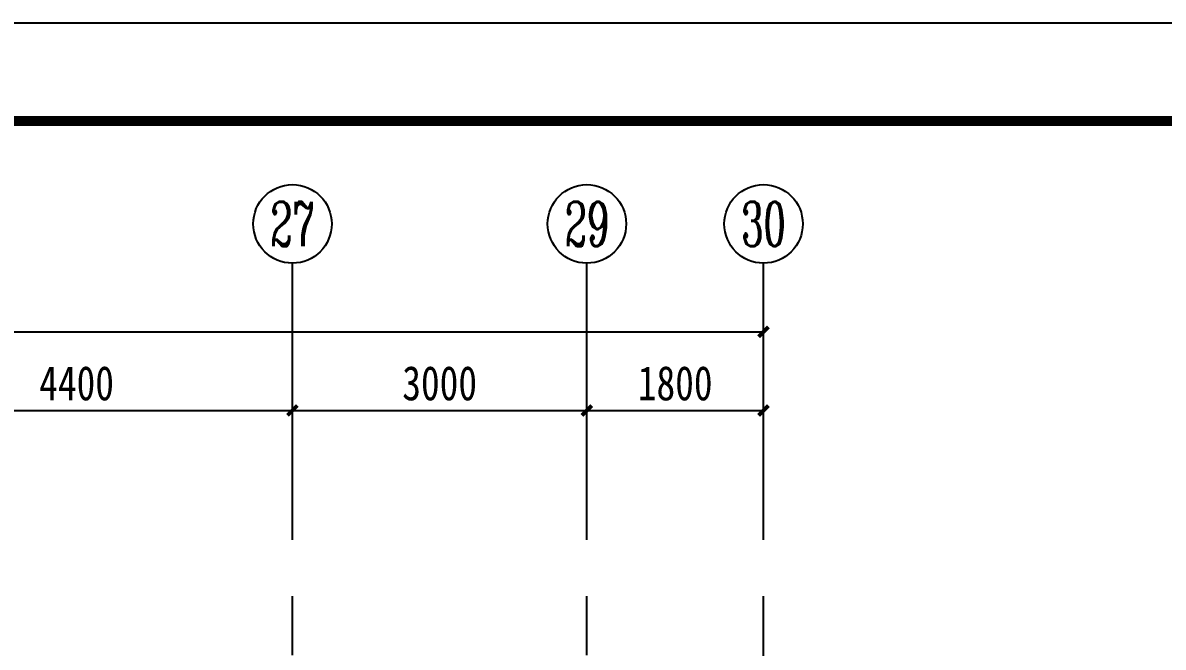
# Model space of a CAD drawing. Extents: x -144902 to 588294, y -160863 to 65494.
# Drawn here: x 18690 to 30311, y 59132 to 65494 of the extents above; entities that cross this region are included whole.
import ezdxf
from ezdxf.enums import TextEntityAlignment as Align

# ---------------------------------------------------------------- set-up
doc = ezdxf.new("R2010")
doc.units = 0
doc.header["$LTSCALE"] = 100
doc.linetypes.add('ACAD_ISO04W100', pattern=[30.5, 24, -3, 0.5, -3])
doc.layers.get('0').update_dxf_attribs({"linetype": 'CONTINUOUS'})
doc.layers.get('Defpoints').update_dxf_attribs({"linetype": 'CONTINUOUS'})
for name, color, linetype in [('1508', 2, 'CONTINUOUS'), ('AXIS', 3, 'CONTINUOUS'), ('AXIS_TEXT', 7, 'CONTINUOUS'), ('DOTE', 253, 'ACAD_ISO04W100'), ('tk', 7, 'CONTINUOUS')]:
    doc.layers.add(name, color=color, linetype=linetype)
doc.styles.add('_HZTXT', font='complex.shx', dxfattribs={"width": 0.7, "bigfont": 'tssdchn.shx'})
doc.styles.add('COMPLEX', font='COMPLEX')
doc.styles.add('DIM_FONT', font='SIMHEI.TTF', dxfattribs={"width": 0.8})
doc.dimstyles.new('_TCH_ARCH&&100', dxfattribs={"dimtxt": 350, "dimasz": 100, "dimexe": 250, "dimexo": 300, "dimgap": 100, "dimtad": 1, "dimdec": 0, "dimzin": 0, "dimdsep": 46, "dimtxsty": 'DIM_FONT', "dimblk": 'ARCHTICK', "dimcen": 0.09, "dimclrt": 7, "dimazin": 2, "dimtfac": 1, "dimtdec": 0, "dimtix": 1, "dimtmove": 2, "dimatfit": 3, "dimfxl": 1, "dimtolj": 1, "dimtzin": 0, "dimarcsym": 0})

# ---------------------------------------------------------------- blocks, each defined once
blk = doc.blocks.new('A1tk')
at = {"layer": 'tk', "color": 5}
blk.add_lwpolyline([(0, 0), (0, 59400), (84100, 59400), (84100, 0)], close=True, dxfattribs=at)
at = {"layer": 'tk', "const_width": 100}
blk.add_lwpolyline([(2500, 1000), (83100, 1000), (83100, 58400), (2500, 58400)], close=True, dxfattribs=at)
blk = doc.blocks.new('_ArchTick')
at = {"color": 0, "linetype": 'ByBlock', "const_width": 0.4}
blk.add_lwpolyline([(-0.5, -0.5), (0.5, 0.5)], dxfattribs=at)
blk = doc.blocks.new('*D523')
at = {"layer": 'AXIS', "color": 0, "lineweight": -2}
for p, q in [((24438, 60527), (24438, 61795)), ((26238, 60527), (26238, 61795)), ((24438, 61545), (26238, 61545))]:
    blk.add_line(p, q, dxfattribs=at)
at = {"layer": 'Defpoints', "color": 0}
for p in [(26238, 61545), (24438, 60227), (26238, 60227)]:
    blk.add_point(p, dxfattribs=at)
at = {"layer": 'AXIS', "color": 0, "lineweight": -2, "xscale": 100, "yscale": 100, "zscale": 100, "rotation": 180}
blk.add_blockref('_ArchTick', (24438, 61545), dxfattribs=at)
at = {"layer": 'AXIS', "color": 0, "lineweight": -2, "xscale": 100, "yscale": 100, "zscale": 100}
blk.add_blockref('_ArchTick', (26238, 61545), dxfattribs=at)
at = {"layer": 'AXIS', "color": 7, "insert": (25338, 61820), "char_height": 350, "attachment_point": 5, "style": 'DIM_FONT'}
blk.add_mtext('\\A1;1800', dxfattribs=at)
blk = doc.blocks.new('*D524')
at = {"layer": 'AXIS', "color": 0, "lineweight": -2}
for p, q in [((21438, 60527), (21438, 61795)), ((24438, 60527), (24438, 61795)), ((21438, 61545), (24438, 61545))]:
    blk.add_line(p, q, dxfattribs=at)
at = {"layer": 'Defpoints', "color": 0}
for p in [(24438, 61545), (21438, 60227), (24438, 60227)]:
    blk.add_point(p, dxfattribs=at)
at = {"layer": 'AXIS', "color": 0, "lineweight": -2, "xscale": 100, "yscale": 100, "zscale": 100, "rotation": 180}
blk.add_blockref('_ArchTick', (21438, 61545), dxfattribs=at)
at = {"layer": 'AXIS', "color": 0, "lineweight": -2, "xscale": 100, "yscale": 100, "zscale": 100}
blk.add_blockref('_ArchTick', (24438, 61545), dxfattribs=at)
at = {"layer": 'AXIS', "color": 7, "insert": (22938, 61820), "char_height": 350, "attachment_point": 5, "style": 'DIM_FONT'}
blk.add_mtext('\\A1;3000', dxfattribs=at)
blk = doc.blocks.new('*D525')
at = {"layer": 'AXIS', "color": 0, "lineweight": -2}
for p, q in [((17038, 60527), (17038, 61795)), ((21438, 60527), (21438, 61795)), ((17038, 61545), (21438, 61545))]:
    blk.add_line(p, q, dxfattribs=at)
at = {"layer": 'Defpoints', "color": 0}
for p in [(21438, 61545), (17038, 60227), (21438, 60227)]:
    blk.add_point(p, dxfattribs=at)
at = {"layer": 'AXIS', "color": 0, "lineweight": -2, "xscale": 100, "yscale": 100, "zscale": 100, "rotation": 180}
blk.add_blockref('_ArchTick', (17038, 61545), dxfattribs=at)
at = {"layer": 'AXIS', "color": 0, "lineweight": -2, "xscale": 100, "yscale": 100, "zscale": 100}
blk.add_blockref('_ArchTick', (21438, 61545), dxfattribs=at)
at = {"layer": 'AXIS', "color": 7, "insert": (19238, 61820), "char_height": 350, "attachment_point": 5, "style": 'DIM_FONT'}
blk.add_mtext('\\A1;4400', dxfattribs=at)
blk = doc.blocks.new('*D541')
at = {"layer": 'AXIS', "color": 0, "lineweight": -2}
for p, q in [((-12862, 60527), (-12862, 62595)), ((26238, 60527), (26238, 62595)), ((-12862, 62345), (26238, 62345))]:
    blk.add_line(p, q, dxfattribs=at)
at = {"layer": 'Defpoints', "color": 0}
for p in [(26238, 62345), (-12862, 60227), (26238, 60227)]:
    blk.add_point(p, dxfattribs=at)
at = {"layer": 'AXIS', "color": 0, "lineweight": -2, "xscale": 100, "yscale": 100, "zscale": 100, "rotation": 180}
blk.add_blockref('_ArchTick', (-12862, 62345), dxfattribs=at)
at = {"layer": 'AXIS', "color": 0, "lineweight": -2, "xscale": 100, "yscale": 100, "zscale": 100}
blk.add_blockref('_ArchTick', (26238, 62345), dxfattribs=at)
at = {"layer": 'AXIS', "color": 7, "insert": (6688, 62620), "char_height": 350, "attachment_point": 5, "style": 'DIM_FONT'}
blk.add_mtext('\\A1;39100', dxfattribs=at)
blk = doc.blocks.new('_AXISO')
blk.add_circle((0, 0), 0.5)
at = {"layer": 'AXIS_TEXT', "style": 'COMPLEX', "width": 1.041667}
blk.add_attdef('A', text='', height=0.56, dxfattribs=at).set_placement((-0.25, -0.28), (0.25, -0.28), align=Align.FIT)

msp = doc.modelspace()

# ---------------------------------------------------------------- linework, layer by layer
at = {"layer": 'AXIS'}
for p, q in [((21438.296, 60227.331, 0), (21438.296, 63044.983)), ((24438.296, 60227.331, 0), (24438.296, 63044.983)), ((26238.296, 60227.331, 0), (26238.296, 63044.983))]:
    msp.add_line(p, q, dxfattribs=at)
at = {"layer": 'DOTE'}
for p, q in [((21438.296, 52951.407), (21438.296, 59651.407)), ((24438.296, 52951.407), (24438.296, 59651.407)), ((26238.296, 40251.407), (26238.296, 59651.407))]:
    msp.add_line(p, q, dxfattribs=at)

# ---------------------------------------------------------------- block references
at = {"layer": '1508'}
msp.add_blockref('A1tk', (-20399.668, 6094.074), dxfattribs=at)
at = {"layer": 'AXIS'}
ref = msp.add_blockref('_AXISO', (21438.296, 63444.983), dxfattribs=dict(at, xscale=800, yscale=800, zscale=800))
ref.add_attrib('A', '27', dxfattribs={"layer": 'AXIS_TEXT', "height": 452.5483, "style": '_HZTXT', "width": 0.617647}).set_placement((21212.022, 63218.709), (21664.57, 63218.709), align=Align.FIT)
ref = msp.add_blockref('_AXISO', (24438.296, 63444.983), dxfattribs=dict(at, xscale=800, yscale=800, zscale=800))
ref.add_attrib('A', '29', dxfattribs={"layer": 'AXIS_TEXT', "height": 452.5483, "style": '_HZTXT', "width": 0.617647}).set_placement((24212.022, 63218.709), (24664.57, 63218.709), align=Align.FIT)
ref = msp.add_blockref('_AXISO', (26238.296, 63444.983), dxfattribs=dict(at, xscale=800, yscale=800, zscale=800))
ref.add_attrib('A', '30', dxfattribs={"layer": 'AXIS_TEXT', "height": 452.5483, "style": '_HZTXT', "width": 0.636364}).set_placement((26012.022, 63218.709), (26464.57, 63218.709), align=Align.FIT)

# ---------------------------------------------------------------- dimensions: what is measured, and where the dimension line sits
for p1, p2, distance, picture, middle in [((-12861.704, 60227.331, 0), (26238.296, 60227.331, 0), 2117.653, '*D541', (6688.296, 62619.983, 0)), ((17038.296, 60227.331, 0), (21438.296, 60227.331, 0), 1317.653, '*D525', (19238.296, 61819.983, 0)), ((21438.296, 60227.331, 0), (24438.296, 60227.331, 0), 1317.653, '*D524', (22938.296, 61819.983, 0)), ((24438.296, 60227.331, 0), (26238.296, 60227.331, 0), 1317.653, '*D523', (25338.296, 61819.983, 0))]:
    dim = msp.add_aligned_dim(p1=p1, p2=p2, distance=distance, dimstyle='_TCH_ARCH&&100', dxfattribs=at)
    dim.commit()
    dim.dimension.update_dxf_attribs({"geometry": picture, "text_midpoint": middle})

doc.saveas('drawing.dxf')
